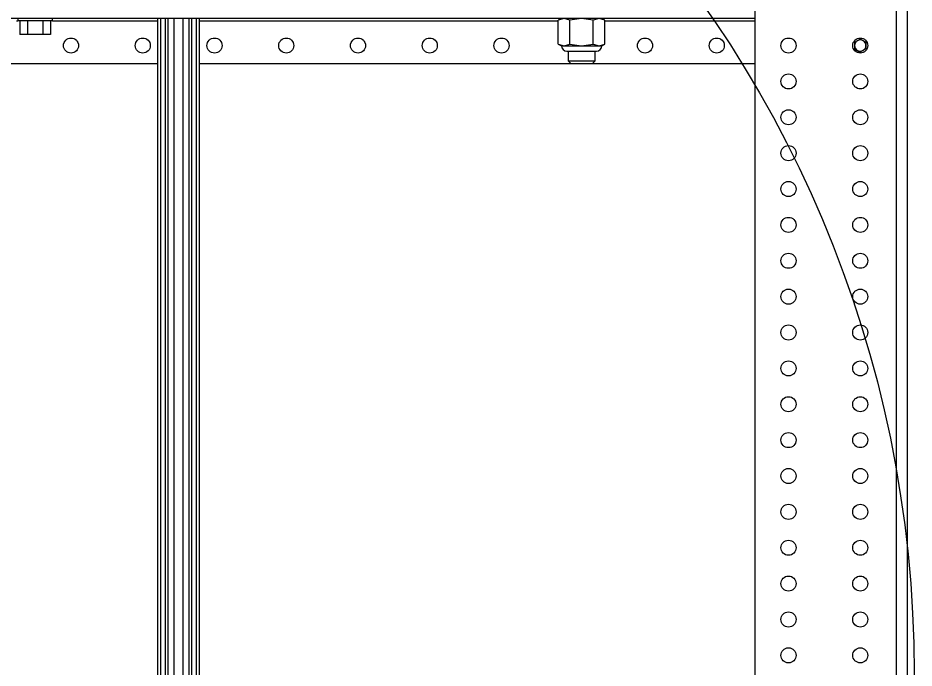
# Model space of a CAD drawing. Header units: inches. Extents: x 0 to 11, y 0 to 8.4.
# Drawn here: x 4.45 to 5.49, y 5.727 to 6.482 of the extents above; entities that cross this region are included whole.
import ezdxf

# ---------------------------------------------------------------- set-up
doc = ezdxf.new("R2010")
doc.units = ezdxf.units.IN
doc.header["$MEASUREMENT"] = 0
doc.layers.add('OBJ', color=50, linetype='Continuous')

msp = doc.modelspace()

# ---------------------------------------------------------------- linework, layer by layer
at = {"color": 7, "linetype": 'Continuous', "lineweight": 25}
for p, q in [((5.30535, 6.84598), (5.30535, 4.59598)), ((5.46951, 6.84598), (5.46951, 4.59598)), ((5.48243, 6.84598), (5.48243, 4.59598)), ((5.30535, 6.48139), (4.30285, 6.48139)), ((4.44785, 6.47889), (4.44951, 6.47889)), ((4.44951, 6.48139), (4.44951, 6.47889)), ((4.45951, 6.47889), (4.44951, 6.47889)), ((4.45186, 6.47889), (4.45186, 6.46306)), ((4.48951, 6.47889), (4.45951, 6.47889)), ((4.46068, 6.47889), (4.46068, 6.46306)), ((4.47834, 6.47889), (4.47834, 6.46306)), ((4.48717, 6.47889), (4.48717, 6.46306)), ((4.48951, 6.47889), (4.48951, 6.48139)), ((4.48951, 6.47889), (4.61212, 6.47889)), ((4.61212, 4.96056), (4.61212, 6.48139)), ((4.61553, 4.96056), (4.61553, 6.48139)), ((4.62074, 4.96056), (4.62074, 6.48139)), ((4.62415, 4.96056), (4.62415, 6.48139)), ((4.63097, 4.96056), (4.63097, 6.48139)), ((4.64139, 4.96056), (4.64139, 6.48139)), ((4.64821, 4.96056), (4.64821, 6.48139)), ((4.65162, 4.96056), (4.65162, 6.48139)), ((4.65683, 4.96056), (4.65683, 6.48139)), ((4.66024, 4.96056), (4.66024, 6.48139)), ((4.66024, 6.47889), (5.07713, 6.47889)), ((5.08076, 6.48139), (5.07712, 6.4797)), ((5.0839, 6.48139), (5.07713, 6.4797)), ((5.07713, 6.45162), (5.07713, 6.4797)), ((5.09066, 6.4797), (5.0839, 6.48139)), ((5.10419, 6.48139), (5.09066, 6.4797)), ((5.09066, 6.45162), (5.09066, 6.4797)), ((5.11772, 6.4797), (5.10419, 6.48139)), ((5.12449, 6.48139), (5.11772, 6.4797)), ((5.11772, 6.45162), (5.11772, 6.4797)), ((5.13126, 6.4797), (5.12449, 6.48139)), ((5.13127, 6.4797), (5.12763, 6.48139)), ((5.13126, 6.45162), (5.13126, 6.4797)), ((5.13126, 6.47889), (5.30535, 6.47889)), ((4.46068, 6.46306), (4.45186, 6.46306)), ((4.47834, 6.46306), (4.46068, 6.46306)), ((4.48717, 6.46306), (4.47834, 6.46306)), ((5.42133, 6.4539), (5.42785, 6.45766)), ((5.42133, 6.4539), (5.42133, 6.44638)), ((5.43436, 6.4539), (5.42785, 6.45766)), ((5.43436, 6.4539), (5.43436, 6.44638)), ((5.07712, 6.45162), (5.08076, 6.44993)), ((5.07713, 6.45162), (5.0839, 6.44993)), ((5.08076, 6.44993), (5.0839, 6.44993)), ((5.08151, 6.44968), (5.12687, 6.44968)), ((5.0839, 6.44993), (5.09066, 6.45162)), ((5.0839, 6.44993), (5.10419, 6.44993)), ((5.08705, 6.44363), (5.12134, 6.44363)), ((5.08857, 6.44363), (5.08857, 6.43242)), ((5.09066, 6.45162), (5.10419, 6.44993)), ((5.10419, 6.44993), (5.11772, 6.45162)), ((5.10419, 6.44993), (5.12449, 6.44993)), ((5.11772, 6.45162), (5.12449, 6.44993)), ((5.11982, 6.43242), (5.11982, 6.44363)), ((5.12449, 6.44993), (5.13126, 6.45162)), ((5.12449, 6.44993), (5.12763, 6.44993)), ((5.12763, 6.44993), (5.13127, 6.45162)), ((5.42133, 6.44638), (5.42785, 6.44262)), ((5.43436, 6.44638), (5.42785, 6.44262)), ((5.08857, 6.43242), (5.09167, 6.42931)), ((5.08857, 6.43242), (5.11982, 6.43242)), ((5.11671, 6.42931), (5.11982, 6.43242)), ((4.3966, 6.42931), (4.61212, 6.42931)), ((4.66024, 6.42931), (5.09167, 6.42931)), ((5.09167, 6.42931), (5.11671, 6.42931)), ((5.11671, 6.42931), (5.30535, 6.42931))]:
    msp.add_line(p, q, dxfattribs=at)
for centre in [(4.51118, 6.45014), (4.59451, 6.45014), (4.67785, 6.45014), (4.76118, 6.45014), (4.84451, 6.45014), (4.92785, 6.45014), (5.01118, 6.45014), (5.17785, 6.45014), (5.26118, 6.45014), (5.34451, 6.45014), (5.42785, 6.45014), (5.34451, 6.40848), (5.42785, 6.40848), (5.34451, 6.36681), (5.42785, 6.36681), (5.34451, 6.32514), (5.42785, 6.32514), (5.34451, 6.28348), (5.42785, 6.28348), (5.34451, 6.24181), (5.42785, 6.24181), (5.34451, 6.20014), (5.42785, 6.20014), (5.34451, 6.15848), (5.42785, 6.15848), (5.34451, 6.11681), (5.42785, 6.11681), (5.34451, 6.07514), (5.42785, 6.07514), (5.34451, 6.03348), (5.42785, 6.03348), (5.34451, 5.99181), (5.42785, 5.99181), (5.34451, 5.95014), (5.42785, 5.95014), (5.34451, 5.90848), (5.42785, 5.90848), (5.34451, 5.86681), (5.42785, 5.86681), (5.34451, 5.82514), (5.42785, 5.82514), (5.34451, 5.78348), (5.42785, 5.78348), (5.34451, 5.74181), (5.42785, 5.74181)]:
    msp.add_circle(centre, 0.00875, dxfattribs=at)
for centre, radius, start, end in [((5.42785, 6.45014), 0.00651, 120, 180), ((5.42785, 6.45014), 0.00651, 60, 120), ((5.42785, 6.45014), 0.00651, 0, 60), ((5.08705, 6.44993), 0.00629, 180, 270), ((5.12134, 6.44993), 0.00629, 270, 0), ((5.42785, 6.45014), 0.00651, 180, 240), ((5.42785, 6.45014), 0.00651, 240, 300), ((5.42785, 6.45014), 0.00651, 300, 0)]:
    msp.add_arc(centre, radius, start, end, dxfattribs=at)
at = {"layer": 'OBJ'}
msp.add_circle((4.13618, 5.72098), 1.35417, dxfattribs=at)

doc.saveas('drawing.dxf')
